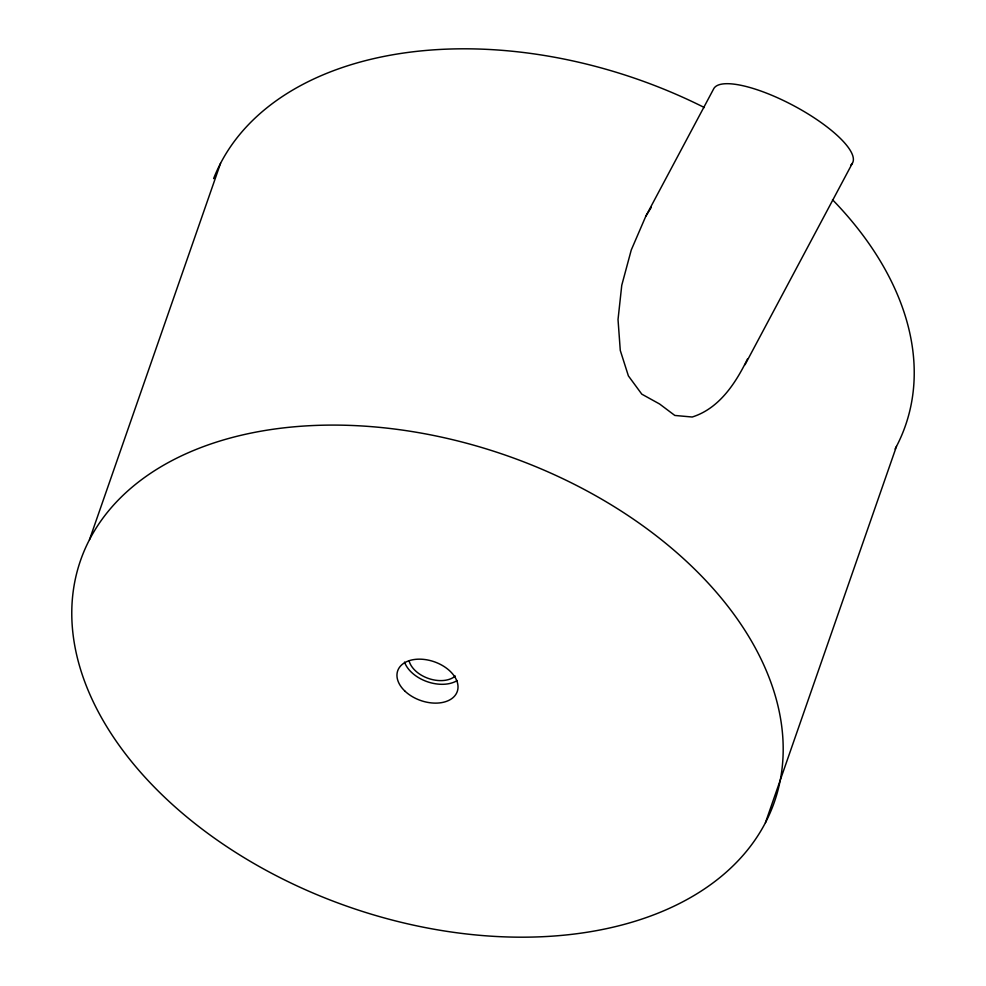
<?xml version="1.0" encoding="UTF-8"?>
<svg xmlns="http://www.w3.org/2000/svg" width="986" height="986" viewBox="0 0 986 986"><rect width="100%" height="100%" fill="white"/><g stroke="black" fill="none" stroke-linecap="round" stroke-linejoin="round"><path stroke-width="1.48" d="M89.516 539.625L220.544 163.343M765.456 822.657A367.347 239.056 19.2 0 0 354.553 425.582A367.347 239.056 19.2 0 0 162.444 795.184A367.347 239.056 19.2 0 0 765.456 822.657L896.484 446.375M850.77 165.056A78.72 22.752 28.1 0 0 798.709 108.435A78.72 22.752 28.1 0 0 713.876 88.469L645.842 216.156L631.25 250.025L621.759 285.287L618.025 319.538L620.28 350.437L628.39 375.888L641.8 394.154L659.585 403.989L674.831 415.451L692.197 417.016C719.164 408.549 735.655 383.246 747.425 359.089M745.022 364.734L852.397 163.232M645.842 216.156L651.29 207.356M832.504 199.727A367.347 239.056 19.2 0 1 895.091 449M213.617 178.602A367.347 239.056 19.2 0 1 704.386 107.548M455.298 676.039A26.24 17.07 19.2 0 1 429.329 678.762A26.24 17.07 19.2 0 1 409.165 661.199M457.196 680.562A31.527 20.521 19.2 0 1 427.209 681.683A31.527 20.521 19.2 0 1 404.519 662.111M404.728 690.927A31.527 20.521 19.2 0 0 456.493 693.294A31.527 20.521 19.2 0 0 421.219 659.203A31.527 20.521 19.2 0 0 404.728 690.927"/></g></svg>
